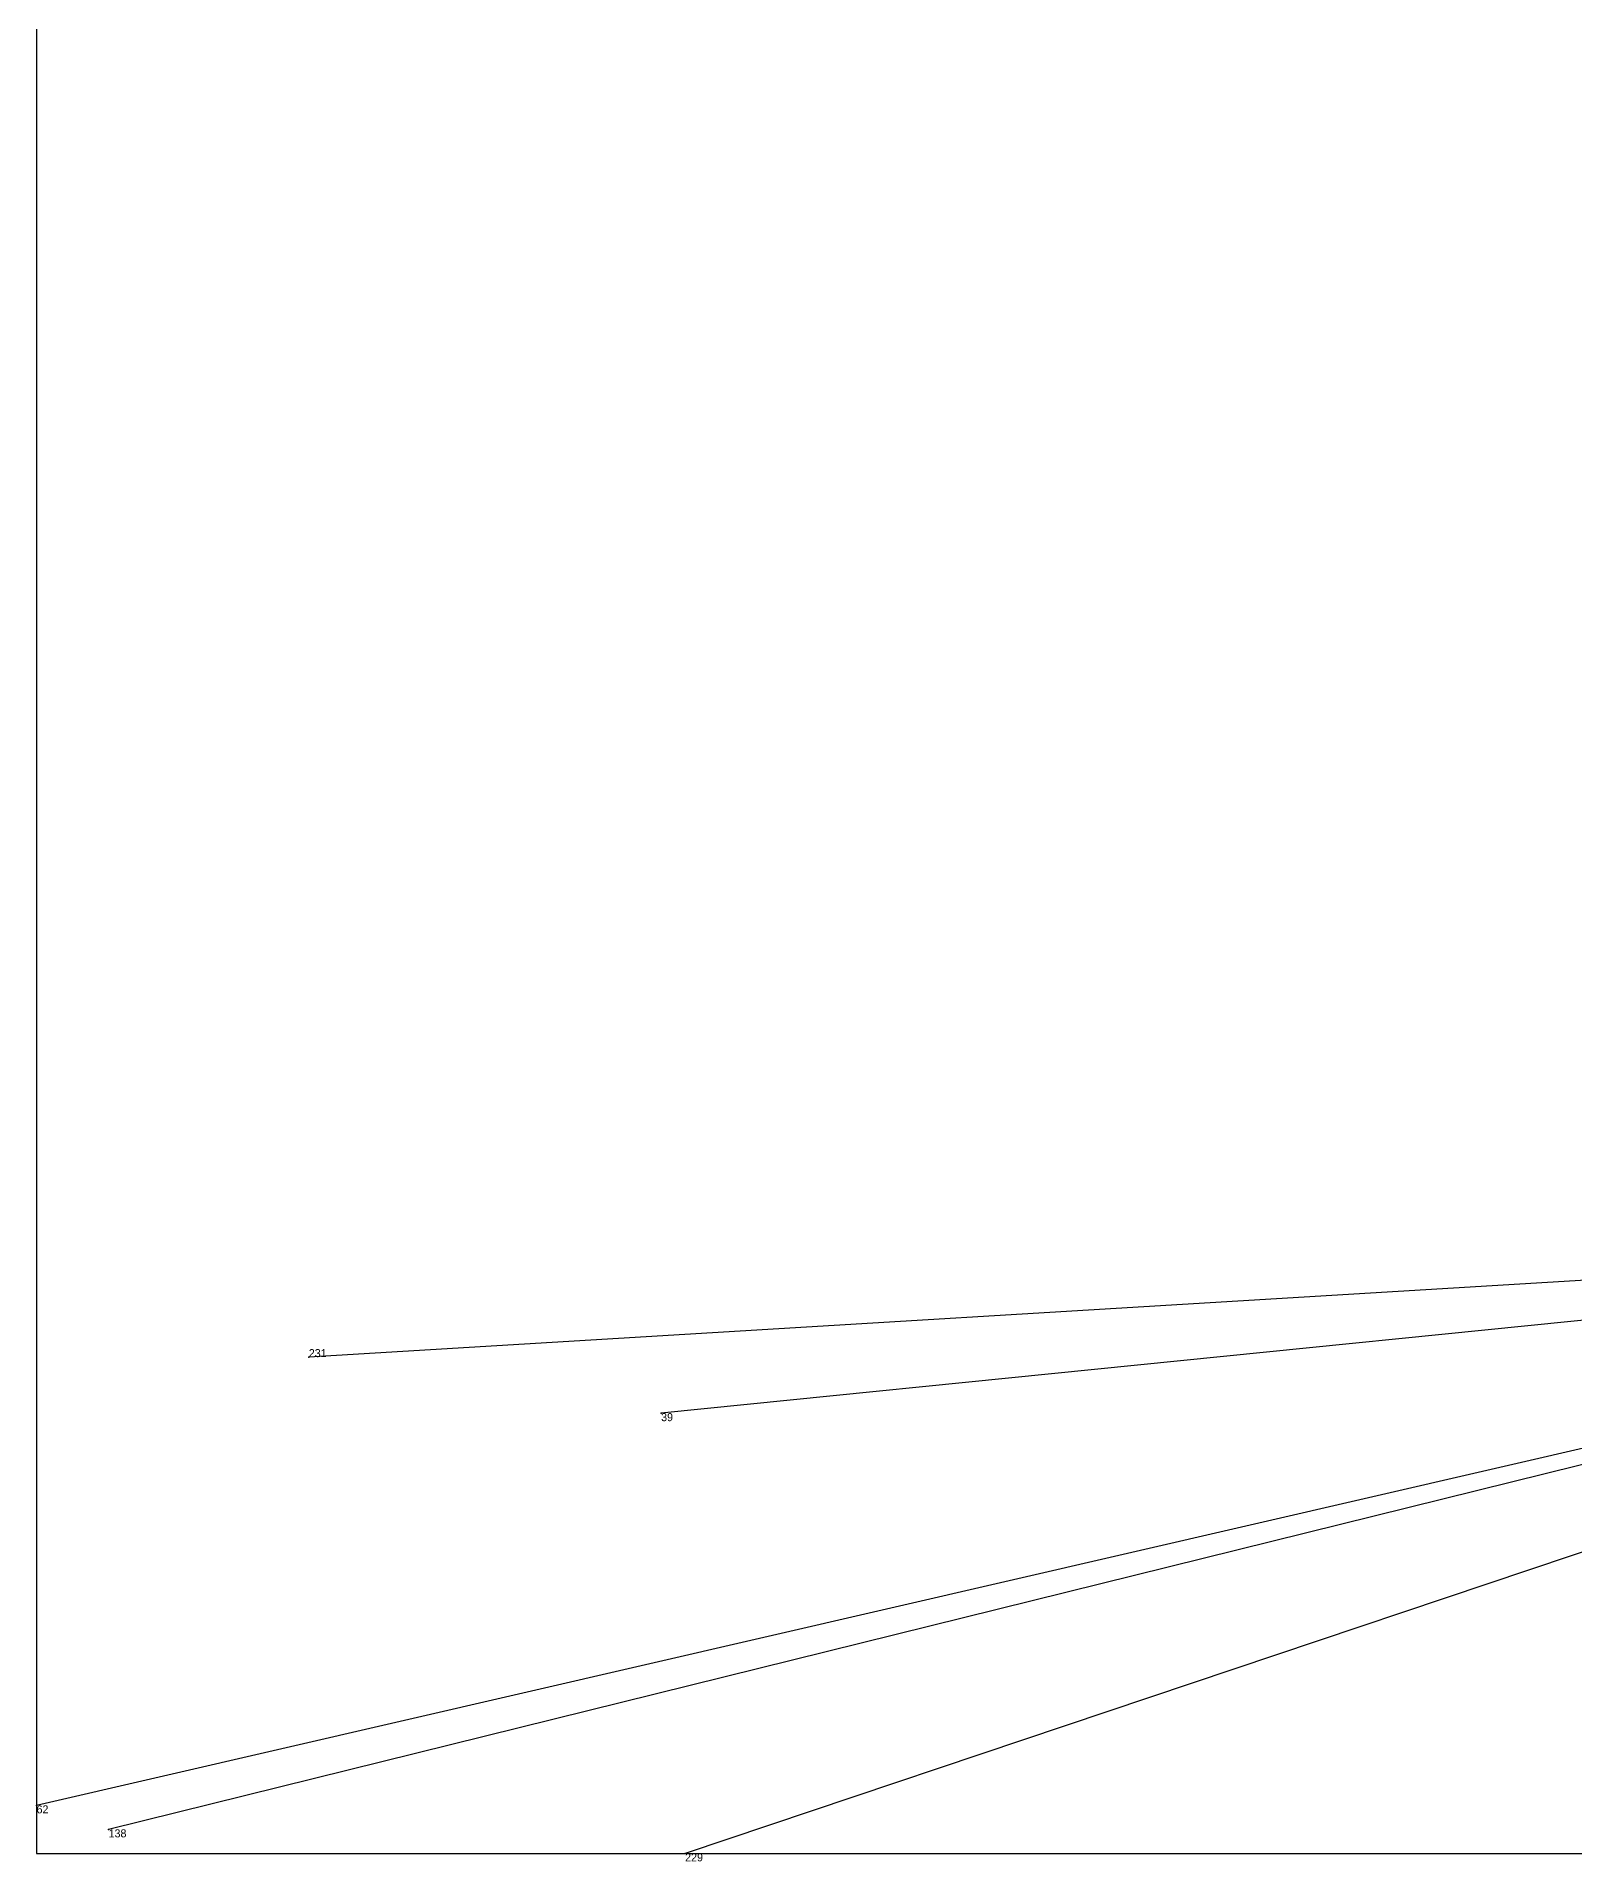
# Model space of a CAD drawing. Extents: x 0.01 to 1, y 0.004 to 0.997.
# Drawn here: x 0.021 to 0.2131, y 0.015 to 0.243 of the extents above; entities that cross this region are included whole.
import ezdxf

# ---------------------------------------------------------------- set-up
doc = ezdxf.new("R2010")
doc.units = 0
for name, color, linetype in [('Clients', 3, 'CONTINUOUS'), ('Facilities_lines', 3, 'CONTINUOUS'), ('Min_max_boxes', 1, 'CONTINUOUS'), ('Normals', 1, 'CONTINUOUS'), ('Source_points', 5, 'CONTINUOUS'), ('Text', 3, 'CONTINUOUS')]:
    doc.layers.add(name, color=color, linetype=linetype)

msp = doc.modelspace()

# ---------------------------------------------------------------- linework, layer by layer
at = {"layer": 'Clients', "color": 5}
for p in [(0.055, 0.078), (0.099, 0.071), (0.021, 0.022), (0.03, 0.019), (0.102, 0.016)]:
    msp.add_point(p, dxfattribs=at)
at = {"layer": 'Facilities_lines', "color": 3}
for q in [(0.021, 0.022), (0.03, 0.019), (0.055, 0.078), (0.099, 0.071), (0.102, 0.016)]:
    msp.add_line((0.337, 0.095), q, dxfattribs=at)
at = {"layer": 'Min_max_boxes', "color": 1}
for p, q in [((0.021, 0.268), (0.021, 0.016)), ((0.021, 0.268), (0.021, 0.016)), ((0.021, 0.016), (0.512, 0.016)), ((0.021, 0.016), (0.512, 0.016)), ((0.021, 0.016), (0.021, 0.016))]:
    msp.add_line(p, q, dxfattribs=at)
at = {"layer": 'Normals', "color": 1}
for p, q in [((0.055, 0.078), (0.055, 0.078, 0.1)), ((0.099, 0.071), (0.099, 0.071, 0.1)), ((0.021, 0.022), (0.021, 0.022, 0.1)), ((0.03, 0.019), (0.03, 0.019, 0.1)), ((0.102, 0.016), (0.102, 0.016, 0.1))]:
    msp.add_line(p, q, dxfattribs=at)
at = {"layer": 'Source_points', "color": 5}
for p in [(0.055, 0.078), (0.099, 0.071), (0.021, 0.022), (0.03, 0.019), (0.102, 0.016)]:
    msp.add_point(p, dxfattribs=at)

# ---------------------------------------------------------------- texts
at = {"layer": 'Text', "color": 3}
for s, p in [('231', (0.055, 0.078)), ('39', (0.099, 0.07)), ('62', (0.021, 0.021)), ('138', (0.03, 0.018)), ('229', (0.102, 0.015))]:
    msp.add_text(s, height=0.001, dxfattribs=at).set_placement(p)

doc.saveas('drawing.dxf')
